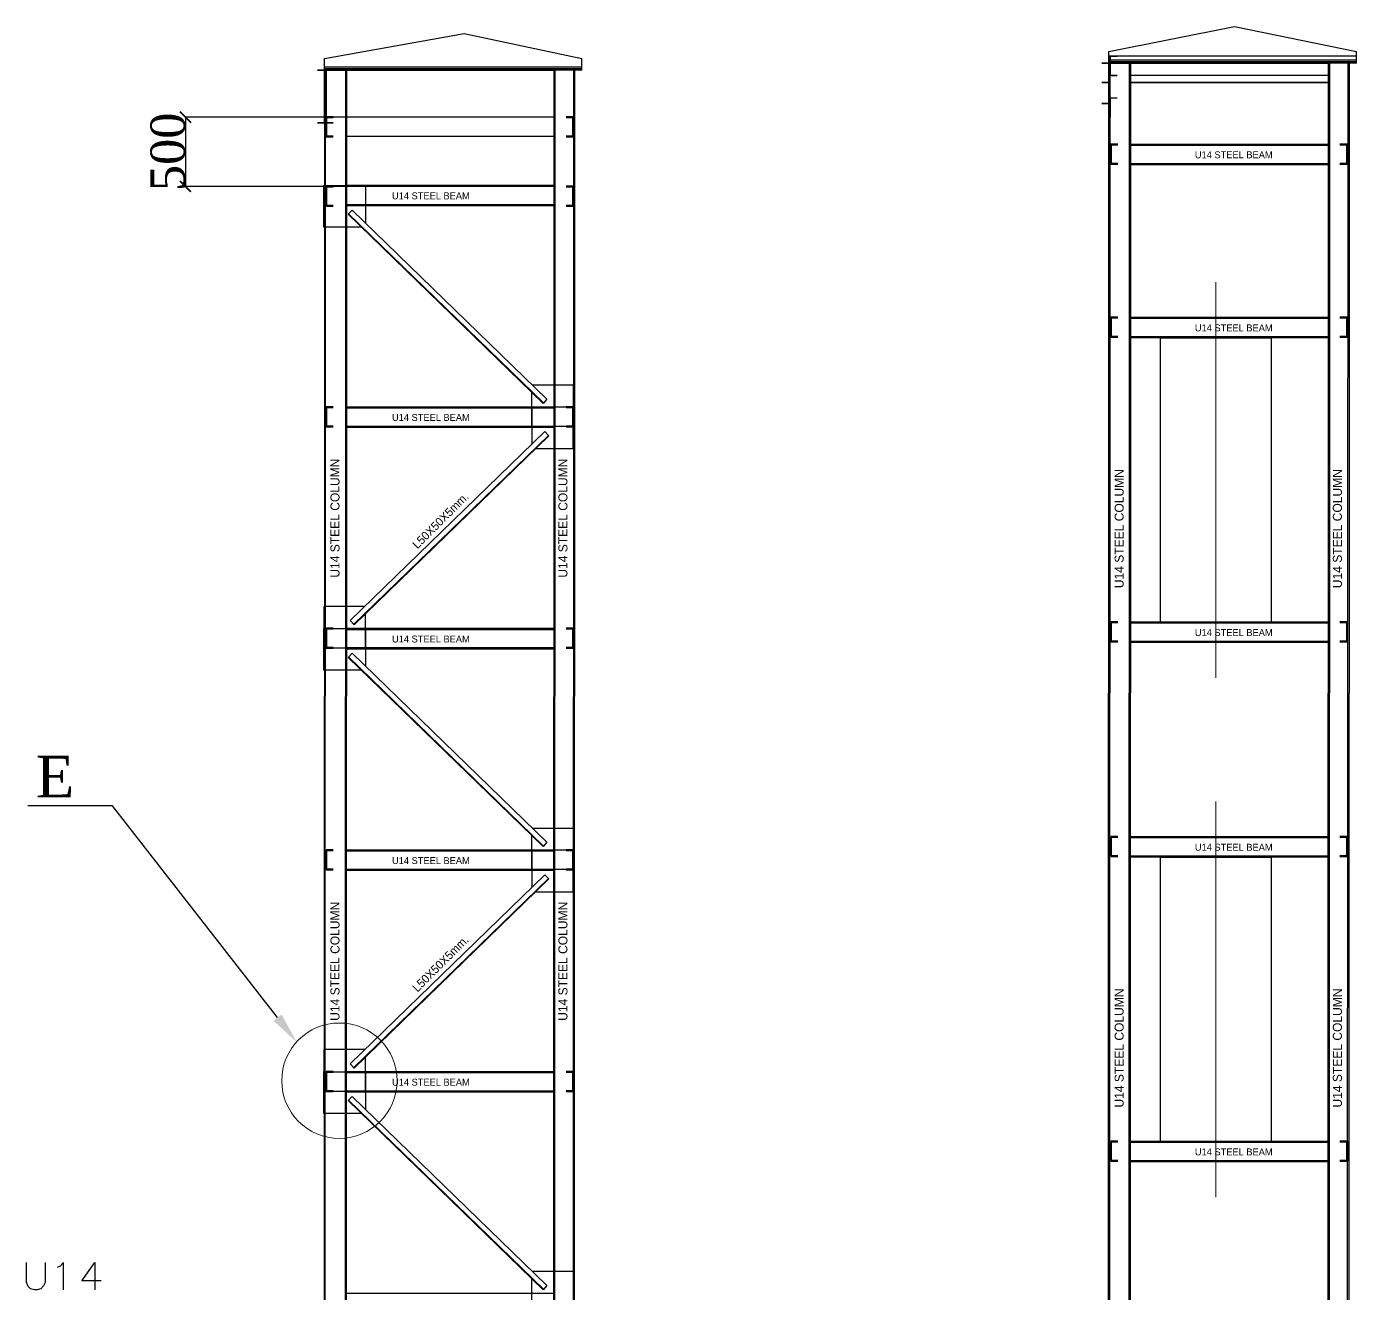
# Model space of a CAD drawing. Header units: millimetres. Extents: x -23396 to 106750, y 116 to 66281.
# Drawn here: x 88000 to 96252, y 45239 to 53100 of the extents above; entities that cross this region are included whole.
import ezdxf
from ezdxf import colors
from ezdxf.entities.mleader import LeaderData, LeaderLine
from ezdxf.math import Vec2, Vec3

# ---------------------------------------------------------------- set-up
doc = ezdxf.new("R2010")
doc.units = ezdxf.units.MM
doc.linetypes.add('CENTER', pattern=[50.800000000000004, 31.75, -6.349999999999999, 6.349999999999999, -6.349999999999999])
doc.layers.add('CL', color=2, linetype='CENTER', lineweight=0)
doc.layers.add('Wall', color=1, linetype='Continuous', lineweight=50)
doc.styles.add('Century Gothic$001H0', font='cent.shx')
doc.styles.add('nassar2', font='cent.shx', dxfattribs={"height": 60})
doc.dimstyles.new('Copy of ISO-25', dxfattribs={"dimtxt": 250, "dimasz": 80, "dimexe": 1.25, "dimexo": 0.625, "dimtad": 1, "dimtxsty": 'Century Gothic$001H0', "dimblk": 'ARCHTICK', "dimcen": 2.5, "dimadec": 0, "dimazin": 0, "dimtfac": 1, "dimtmove": 0, "dimatfit": 3, "dimfxl": 1, "dimarcsym": 0})

# ---------------------------------------------------------------- blocks, each defined once
blk = doc.blocks.new('_ArchTick')
at = {"color": 0, "linetype": 'ByBlock', "const_width": 0.15}
blk.add_lwpolyline([(-0.5, -0.5), (0.5, 0.5)], dxfattribs=at)
blk = doc.blocks.new('*D68')
at = {"color": 0, "linetype": 'Continuous', "lineweight": -2, "transparency": 16777216}
for p, q in [((-6842.941314057684, 16464.34000000172), (-8756.415393615767, 16464.34000000172)), ((-8755.165393615767, 16464.34000000172), (-8755.165393615767, 15964.34000000172)), ((-6842.941314057684, 15964.34000000172), (-8756.415393615767, 15964.34000000172))]:
    blk.add_line(p, q, dxfattribs=at)
at = {"layer": 'Defpoints', "color": 0, "linetype": 'Continuous', "transparency": 16777216}
for p in [(-6842.316314057683, 16464.34000000172), (-8755.165393615767, 15964.34000000172), (-6842.316314057683, 15964.34000000172)]:
    blk.add_point(p, dxfattribs=at)
at = {"color": 0, "linetype": 'Continuous', "lineweight": -2, "transparency": 16777216, "xscale": 80, "yscale": 80, "zscale": 80}
for p, rotation in [((-8755.165393615767, 16464.34000000172), 90), ((-8755.165393615767, 15964.34000000172), 270)]:
    blk.add_blockref('_ArchTick', p, dxfattribs=dict(at, rotation=rotation))
at = {"color": 0, "linetype": 'Continuous', "transparency": 16777216, "insert": (-8880.790393615758, 16214.34000000172), "char_height": 250, "attachment_point": 5, "rotation": 90, "style": 'Century Gothic$001H0'}
blk.add_mtext('500', dxfattribs=at)
blk = doc.blocks.new('u14 shaft')
at = {"color": 0}
for p, q in [((-2088.249999999534, 16938.68999999994), (-1180.499999999301, 17118.68999999994)), ((-1180.499999999301, 17118.68999999994), (-299.7999999998137, 16938.68999999994)), ((-7750.366314057028, 16888.48999999976), (-6742.866314058192, 17068.38999999966)), ((-6742.866314058192, 17068.38999999966), (-5891.966314057354, 16888.48999999976)), ((-2088.050000000512, 16854.09000000031), (-2088.050000000512, 16938.79000000004)), ((-299.7999999998137, 16904.93999999994), (-2088.050000000512, 16904.93999999994)), ((-2077.449999999954, 16765.24000000022), (-2077.449999999954, 16904.93999999994)), ((-2077.449999999954, 16904.93999999994), (-2026.650000000373, 16904.93999999994)), ((-2026.650000000373, 16904.93999999994), (-2077.449999999954, 16904.93999999994)), ((-2077.449999999954, 16904.93999999994), (-2077.449999999954, 16765.24000000022)), ((-2026.650000000373, 16904.93999999994), (-2077.449999999954, 16904.93999999994)), ((-2077.449999999954, 16904.93999999994), (-2077.449999999954, 16765.24000000022)), ((-299.7999999998137, 16854.09000000031), (-299.7999999998137, 16938.68999999994)), ((-7750.366314057028, 16803.84000000125), (-7801.166314057773, 16803.84000000125)), ((-7801.166314057773, 16803.84000000125), (-7750.366314057028, 16803.84000000125)), ((-7750.366314057028, 16803.84000000125), (-7755.366314057027, 421.7900000000372)), ((-5891.966314057354, 16824.99000000115), (-7752.516314057867, 16824.99000000115)), ((-5891.966314057354, 16814.43999999948), (-7752.516314057867, 16814.43999999948)), ((-5891.966314057354, 16803.84000000125), (-7752.516314057867, 16803.84000000125)), ((-7750.366314057028, 16803.84000000125), (-7750.366314057028, 16888.48999999976)), ((-7750.366314057028, 16803.84000000125), (-7591.616314057027, 16803.84000000125)), ((-7750.366314057028, 16424.14000000153), (-7750.366314057028, 16803.84000000125)), ((-7750.366314057028, 16803.84000000125), (-7750.366314057028, 16424.14000000153)), ((-7745.366314057029, 16803.84000000125), (-7750.366314057028, 421.7900000000372)), ((-7739.81631405768, 16424.14000000153), (-7739.81631405768, 16803.84000000125)), ((-7739.81631405768, 16803.84000000125), (-7689.016314056935, 16803.84000000125)), ((-7689.016314056935, 16803.84000000125), (-7739.81631405768, 16803.84000000125)), ((-7739.81631405768, 16803.84000000125), (-7739.81631405768, 16424.14000000153)), ((-7689.016314056935, 16803.84000000125), (-7739.81631405768, 16803.84000000125)), ((-7739.81631405768, 16803.84000000125), (-7739.81631405768, 16424.14000000153)), ((-7599.116314057027, 16803.84000000125), (-7604.116314057027, 421.7900000000372)), ((-7591.616314057027, 16803.84000000125), (-7596.616314057029, 421.7900000000372)), ((-6093.016314058331, 16803.84000000125), (-7591.616314057027, 16803.84000000125)), ((-7589.516314057402, 16803.84000000125), (-6090.916314056376, 16803.84000000125)), ((-6090.916314056376, 16803.84000000125), (-7589.516314057402, 16803.84000000125)), ((-6098.016314058332, 421.7900000000372), (-6093.016314058331, 16803.84000000125)), ((-6090.516314058332, 421.7900000000372), (-6085.516314058332, 16803.84000000125)), ((-5930.066314056748, 16803.84000000125), (-6088.816314057913, 16803.84000000125)), ((-5955.266314056935, 421.7900000000372), (-5950.266314056935, 16803.84000000125)), ((-5947.766314056934, 421.7900000000372), (-5942.766314056935, 16803.84000000125)), ((-5891.966314057354, 16803.84000000125), (-5891.966314057354, 16888.48999999976)), ((-2088.050000000512, 16854.09000000031), (-2138.850000000093, 16854.09000000031)), ((-2138.850000000093, 16854.09000000031), (-2088.050000000512, 16854.09000000031)), ((-2093.050000000512, 321.7900000000373), (-2088.050000000512, 16854.09000000031)), ((-299.7999999998137, 16875.24000000022), (-2090.149999998976, 16875.24000000022)), ((-299.7999999998137, 16864.63999999966), (-2090.149999998976, 16864.63999999966)), ((-299.7999999998137, 16854.09000000031), (-2090.149999998976, 16854.09000000031)), ((-2088.050000000512, 16854.09000000031), (-1931.400000000139, 16854.09000000031)), ((-2088.050000000512, 16714.43999999948), (-2088.050000000512, 16854.09000000031)), ((-2088.050000000512, 16854.09000000031), (-2088.050000000512, 16714.43999999948)), ((-2083.050000000512, 321.7900000000373), (-2078.050000000512, 16854.09000000031)), ((-1941.40000000014, 16854.09000000031), (-1946.40000000014, 321.7900000000373)), ((-1931.400000000139, 16854.09000000031), (-1936.40000000014, 321.7900000000373)), ((-1929.299999999348, 16854.09000000031), (-498.5999999998603, 16854.09000000031)), ((-498.5999999998603, 16854.09000000031), (-1929.299999999348, 16854.09000000031)), ((-505.7000000006519, 321.7900000000373), (-500.7000000006519, 16854.19000000041)), ((-337.5500000000466, 16854.19000000041), (-496.2999999988824, 16854.19000000041)), ((-495.7000000006519, 321.7900000000373), (-490.7000000006519, 16854.19000000041)), ((-365.2499999990687, 321.7900000000373), (-360.2499999990687, 16854.19000000041)), ((-355.2499999990687, 321.7900000000373), (-350.2499999990687, 16854.19000000041)), ((-2138.850000000093, 16714.43999999948), (-2088.050000000512, 16714.43999999948)), ((-2088.050000000512, 16714.43999999948), (-2138.850000000093, 16714.43999999948)), ((-2026.650000000373, 16765.24000000022), (-2077.449999999954, 16765.24000000022)), ((-2077.449999999954, 16765.24000000022), (-2026.650000000373, 16765.24000000022)), ((-2026.650000000373, 16765.24000000022), (-2077.449999999954, 16765.24000000022)), ((-500.7000000006519, 16765.24000000022), (-1931.400000000139, 16765.24000000022)), ((-1929.299999999348, 16714.39000000059), (-498.5999999998603, 16714.39000000059)), ((-498.5999999998603, 16714.39000000059), (-1929.299999999348, 16714.39000000059)), ((-2138.850000000093, 16564.14000000153), (-2088.050000000512, 16564.14000000153)), ((-2088.050000000512, 16564.14000000153), (-2138.850000000093, 16564.14000000153)), ((-2077.449999999954, 16464.63999999966), (-2077.449999999954, 16604.34000000171)), ((-2077.449999999954, 16604.34000000171), (-2026.650000000373, 16604.34000000171)), ((-2077.449999999954, 16604.34000000171), (-2077.449999999954, 16464.63999999966)), ((-2077.449999999954, 16604.34000000171), (-2077.449999999954, 16464.63999999966)), ((-7801.166314057773, 16424.14000000153), (-7750.366314057028, 16424.14000000153)), ((-7750.366314057028, 16424.14000000153), (-7801.166314057773, 16424.14000000153)), ((-7739.81631405768, 16324.63999999966), (-7739.81631405768, 16464.34000000171)), ((-7739.81631405768, 16464.34000000171), (-7689.016314056935, 16464.34000000171)), ((-7689.016314056935, 16464.34000000171), (-7739.81631405768, 16464.34000000171)), ((-7739.81631405768, 16464.34000000171), (-7739.81631405768, 16324.63999999966)), ((-7689.016314056935, 16464.34000000171), (-7739.81631405768, 16464.34000000171)), ((-7739.81631405768, 16464.34000000171), (-7739.81631405768, 16324.63999999966)), ((-7689.016314056935, 16424.14000000153), (-7739.81631405768, 16424.14000000153)), ((-7739.81631405768, 16424.14000000153), (-7689.016314056935, 16424.14000000153)), ((-7689.016314056935, 16424.14000000153), (-7739.81631405768, 16424.14000000153)), ((-6093.016314058331, 16464.34000000171), (-7591.616314057027, 16464.34000000171)), ((-6093.016314058331, 16464.34000000171), (-7591.616314057027, 16464.34000000171)), ((-6093.016314058331, 16324.63999999966), (-7591.689181185036, 16325.09741310336)), ((-505.849472714297, 16267.93999999939), (-1934.449472712993, 16267.93999999939)), ((-505.849472714297, 16260.43999999939), (-1934.449472712993, 16260.43999999939)), ((-505.849472714297, 16128.23999999711), (-1934.449472712993, 16128.23999999711)), ((-505.849472714297, 16120.73999999711), (-1934.449472712993, 16120.73999999711)), ((-6098.016314058419, 15971.49000000208), (-7596.616314057115, 15971.49000000208)), ((-6098.016314058419, 15963.99000000208), (-7596.616314057115, 15963.99000000208)), ((-7689.016314056935, 15827.4399999975), (-7739.81631405768, 15827.4399999975)), ((-7739.81631405768, 15827.4399999975), (-7689.016314056935, 15827.4399999975)), ((-7689.016314056935, 15827.4399999975), (-7739.81631405768, 15827.4399999975)), ((-6098.016314058419, 15831.7899999998), (-7596.616314057115, 15831.7899999998)), ((-6098.016314058419, 15824.2899999998), (-7596.616314057115, 15824.2899999998)), ((-505.849472714297, 15017.93999999939), (-1934.449472712993, 15017.93999999939)), ((-505.849472714297, 15010.43999999939), (-1934.449472712993, 15010.43999999939)), ((-505.849472714297, 14878.23999999711), (-1934.449472712993, 14878.23999999711)), ((-505.849472714297, 14870.73999999711), (-1934.449472712993, 14870.73999999711)), ((-6098.016314058419, 14371.49000000208), (-7596.616314057115, 14371.49000000208)), ((-6098.016314058419, 14363.99000000208), (-7596.616314057115, 14363.99000000208)), ((-6098.016314058419, 14231.7899999998), (-7596.616314057115, 14231.7899999998)), ((-6098.016314058419, 14224.2899999998), (-7596.616314057115, 14224.2899999998)), ((-6098.01631405839, 12771.49000000208), (-7596.616314057086, 12771.49000000208)), ((-505.849472714297, 12817.93999999793), (-1934.449472712993, 12817.93999999793)), ((-505.849472714297, 12810.43999999793), (-1934.449472712993, 12810.43999999793)), ((-6098.01631405839, 12763.99000000209), (-7596.616314057086, 12763.99000000209)), ((-505.849472714297, 12678.23999999565), (-1934.449472712993, 12678.23999999565)), ((-6098.01631405839, 12631.7899999998), (-7596.616314057086, 12631.7899999998)), ((-6098.01631405839, 12624.2899999998), (-7596.616314057086, 12624.2899999998)), ((-505.849472714297, 12670.73999999565), (-1934.449472712993, 12670.73999999565)), ((-505.849472714297, 11267.9399999986), (-1934.449472712993, 11267.9399999986)), ((-505.849472714297, 11260.4399999986), (-1934.449472712993, 11260.4399999986)), ((-6098.016314058361, 11171.49000000208), (-7596.616314057057, 11171.49000000208)), ((-6098.016314058361, 11163.99000000208), (-7596.616314057057, 11163.99000000208)), ((-505.849472714297, 11128.23999999632), (-1934.449472712993, 11128.23999999632)), ((-505.849472714297, 11120.73999999632), (-1934.449472712993, 11120.73999999632)), ((-6098.016314058361, 11031.7899999998), (-7596.616314057057, 11031.7899999998)), ((-6098.016314058361, 11024.2899999998), (-7596.616314057057, 11024.2899999998)), ((-6098.016314058332, 9571.490000002086), (-7596.616314057029, 9571.490000002086)), ((-6098.016314058332, 9563.990000002084), (-7596.616314057029, 9563.990000002084)), ((-6098.016314058332, 9431.789999999804), (-7596.616314057029, 9431.789999999804)), ((-6098.016314058332, 9424.289999999804), (-7596.616314057029, 9424.289999999804)), ((-505.849472714297, 9067.939999998605), (-1934.449472712993, 9067.939999998605)), ((-505.849472714297, 9060.439999998605), (-1934.449472712993, 9060.439999998605)), ((-505.849472714297, 8928.239999996324), (-1934.449472712993, 8928.239999996324)), ((-505.849472714297, 8920.739999996325), (-1934.449472712993, 8920.739999996325)), ((-9901.96631405852, 8171.740000000514), (-9901.96631405852, 8195.04000000126)), ((-9901.96631405852, 8051.089999998746), (-9901.96631405852, 8171.740000000514)), ((-9768.616314056562, 8195.04000000126), (-9768.616314056562, 8051.089999998746)), ((-9658.516314057635, 8167.54000000126), (-9681.816314057214, 8159.040000000329)), ((-9635.2663140581, 8195.04000000126), (-9658.516314057635, 8167.54000000126)), ((-9635.2663140581, 7996.090000001074), (-9635.2663140581, 8195.04000000126)), ((-9504.016314058097, 8061.689999999304), (-9408.766314057866, 8195.04000000126)), ((-9408.766314057866, 8195.04000000126), (-9408.766314057866, 7996.090000001074)), ((-9891.366314057961, 8021.440000000236), (-9901.96631405852, 8051.089999998746)), ((-9874.416314057307, 8004.489999999583), (-9891.366314057961, 8021.440000000236)), ((-9844.81631405768, 7996.090000001074), (-9874.416314057307, 8004.489999999583)), ((-9825.766314057402, 7996.090000001074), (-9844.81631405768, 7996.090000001074)), ((-9798.216314057356, 8004.489999999583), (-9825.766314057402, 7996.090000001074)), ((-9779.166314058239, 8025.740000001912), (-9798.216314057356, 8004.489999999583)), ((-9768.616314056562, 8051.089999998746), (-9779.166314058239, 8025.740000001912)), ((-9364.316314057214, 8061.689999999304), (-9504.016314058097, 8061.689999999304)), ((-6098.016314058332, 7971.490000002086), (-7596.616314057029, 7971.490000002086))]:
    blk.add_line(p, q, dxfattribs=at)
at = {"linetype": 'Continuous'}
for p, q in [((-7576.544636608014, 15767.27795047726), (-6169.722682486172, 14401.0878272379)), ((-6144.865565711604, 14429.31565351196), (-6172.484584349994, 14397.95140209634)), ((-6133.637991506839, 14167.27795047726), (-7540.459945628682, 12801.0878272379)), ((-7565.317062403249, 12829.31565351196), (-7537.698043764859, 12797.95140209634)), ((-7576.544636608014, 12567.27795047726), (-6169.722682486172, 11201.0878272379)), ((-6144.865565711604, 11229.31565351196), (-6172.484584349994, 11197.95140209634)), ((-6133.637991506839, 10967.27795047726), (-7540.459945628682, 9601.087827237903)), ((-7565.317062403249, 9629.315653511963), (-7537.698043764859, 9597.95140209634)), ((-7576.544636608014, 9367.277950477262), (-6169.722682486172, 8001.087827237904)), ((-6144.865565711604, 8029.315653511963), (-6172.484584349994, 7997.951402096339))]:
    blk.add_line(p, q, dxfattribs=at)
for points in [[(-7483.899694014981, 15671.49000000197), (-7755.366314057058, 15671.49000000197), (-7755.366314057058, 15971.49000000197), (-7455.366314057058, 15971.49000000197), (-7455.366314057058, 15701.96851237197)], [(-6172.484584349994, 14397.95140209634), (-7579.450236608012, 15764.28083575354), (-7550.394236608029, 15794.25198299088), (-6144.865565711604, 14429.31565351196)], [(-6250.387434321659, 14531.79000000003), (-5954.816314057826, 14531.79000000003), (-5954.816314057826, 14231.79000000003), (-6254.816314057825, 14231.79000000003), (-6254.816314057825, 14477.90521293969)], [(-6226.282934099873, 14071.49000000197), (-5954.816314057796, 14071.49000000197), (-5954.816314057796, 14371.49000000197), (-6254.816314057796, 14371.49000000197), (-6254.816314057796, 14101.96851237197)], [(-7537.698043764859, 12797.95140209634), (-6130.732391506841, 14164.28083575354), (-6159.788391506823, 14194.25198299088), (-7565.317062403249, 12829.31565351196)], [(-7459.795193793194, 12931.79000000004), (-7755.366314057027, 12931.79000000004), (-7755.366314057027, 12631.79000000004), (-7455.366314057028, 12631.79000000004), (-7455.366314057028, 12877.90521293969)], [(-7483.899694014981, 12471.49000000197), (-7755.366314057058, 12471.49000000197), (-7755.366314057058, 12771.49000000197), (-7455.366314057058, 12771.49000000197), (-7455.366314057058, 12501.96851237197)], [(-6172.484584349994, 11197.95140209634), (-7579.450236608012, 12564.28083575354), (-7550.394236608029, 12594.25198299088), (-6144.865565711604, 11229.31565351196)], [(-6250.387434321659, 11331.79000000003), (-5954.816314057826, 11331.79000000003), (-5954.816314057826, 11031.79000000003), (-6254.816314057825, 11031.79000000003), (-6254.816314057825, 11277.90521293968)], [(-6226.282934099873, 10871.49000000197), (-5954.816314057796, 10871.49000000197), (-5954.816314057796, 11171.49000000197), (-6254.816314057796, 11171.49000000197), (-6254.816314057796, 10901.96851237197)], [(-7537.698043764859, 9597.95140209634), (-6130.732391506841, 10964.28083575354), (-6159.788391506823, 10994.25198299088), (-7565.317062403249, 9629.315653511963)], [(-7459.795193793194, 9731.790000000039), (-7755.366314057027, 9731.790000000039), (-7755.366314057027, 9431.790000000037), (-7455.366314057028, 9431.790000000037), (-7455.366314057028, 9677.905212939688)], [(-7483.899694014981, 9271.49000000197), (-7755.366314057058, 9271.49000000197), (-7755.366314057058, 9571.49000000197), (-7455.366314057058, 9571.49000000197), (-7455.366314057058, 9301.968512371968)], [(-6172.484584349994, 7997.951402096339), (-7579.450236608012, 9364.28083575354), (-7550.394236608029, 9394.251982990885), (-6144.865565711604, 8029.315653511963)], [(-6250.387434321659, 8131.790000000037), (-5954.816314057826, 8131.790000000037), (-5954.816314057826, 7831.790000000037), (-6254.816314057825, 7831.790000000037), (-6254.816314057825, 8077.905212939688)]]:
    blk.add_lwpolyline(points, dxfattribs=at)
for points in [[(-915.2582597447908, 12817.93999999942), (-1715.25825974415, 12817.93999999942), (-1715.25825974415, 14870.73999999714), (-915.2582597447908, 14870.73999999714)], [(-915.2582597447908, 9067.939999998605), (-1715.25825974415, 9067.939999998605), (-1715.25825974415, 11120.73999999632), (-915.2582597447908, 11120.73999999632)]]:
    blk.add_lwpolyline(points, close=True, dxfattribs=at)
at = {"layer": 'CL', "linetype": 'Continuous'}
for p, q in [((-1315.258259744471, 15273.45842405528), (-1315.258259744471, 12415.22157594122)), ((-1315.258259744471, 11523.45842405446), (-1315.258259744471, 8665.221575940404))]:
    blk.add_line(p, q, dxfattribs=at)
blk.add_circle((-7643.36286107148, 9507.511065095896), 416.4486793167888, dxfattribs=at)
at = {"layer": 'Wall'}
for p, q in [((-7739.81631405768, 16324.64000000187), (-7739.81631405768, 16464.3400000016)), ((-7739.81631405768, 16464.3400000016), (-7689.016314056935, 16464.3400000016)), ((-7689.016314056935, 16464.3400000016), (-7739.81631405768, 16464.3400000016)), ((-7739.81631405768, 16464.3400000016), (-7739.81631405768, 16324.64000000187)), ((-7689.016314056935, 16464.3400000016), (-7739.81631405768, 16464.3400000016)), ((-7739.81631405768, 16464.3400000016), (-7739.81631405768, 16324.64000000187)), ((-5954.816314057796, 16464.3400000016), (-6005.616314058541, 16464.3400000016)), ((-6005.616314058541, 16464.3400000016), (-5954.816314057796, 16464.3400000016)), ((-6005.616314058541, 16464.3400000016), (-5954.816314057796, 16464.3400000016)), ((-5954.816314057796, 16324.64000000187), (-5954.816314057796, 16464.3400000016)), ((-5954.816314057796, 16464.3400000016), (-5954.816314057796, 16324.64000000187)), ((-5954.816314057796, 16464.3400000016), (-5954.816314057796, 16324.64000000187)), ((-7689.016314056935, 16324.64000000187), (-7739.81631405768, 16324.64000000187)), ((-7739.81631405768, 16324.64000000187), (-7689.016314056935, 16324.64000000187)), ((-7689.016314056935, 16324.64000000187), (-7739.81631405768, 16324.64000000187)), ((-6005.616314058541, 16324.64000000187), (-5954.816314057796, 16324.64000000187)), ((-5954.816314057796, 16324.64000000187), (-6005.616314058541, 16324.64000000187)), ((-6005.616314058541, 16324.64000000187), (-5954.816314057796, 16324.64000000187)), ((-2072.649472714809, 16128.23999999955), (-2072.649472714809, 16267.93999999927)), ((-2072.649472714809, 16267.93999999927), (-2021.849472714064, 16267.93999999927)), ((-2021.849472714064, 16267.93999999927), (-2072.649472714809, 16267.93999999927)), ((-2072.649472714809, 16267.93999999927), (-2072.649472714809, 16128.23999999955)), ((-2021.849472714064, 16267.93999999927), (-2072.649472714809, 16267.93999999927)), ((-2072.649472714809, 16267.93999999927), (-2072.649472714809, 16128.23999999955)), ((-367.6494727149257, 16267.93999999927), (-418.4494727156707, 16267.93999999927)), ((-418.4494727156707, 16267.93999999927), (-367.6494727149257, 16267.93999999927)), ((-418.4494727156707, 16267.93999999927), (-367.6494727149257, 16267.93999999927)), ((-367.6494727149257, 16128.23999999955), (-367.6494727149257, 16267.93999999927)), ((-367.6494727149257, 16267.93999999927), (-367.6494727149257, 16128.23999999955)), ((-367.6494727149257, 16267.93999999927), (-367.6494727149257, 16128.23999999955)), ((-2021.849472714064, 16128.23999999955), (-2072.649472714809, 16128.23999999955)), ((-2072.649472714809, 16128.23999999955), (-2021.849472714064, 16128.23999999955)), ((-2021.849472714064, 16128.23999999955), (-2072.649472714809, 16128.23999999955)), ((-418.4494727156707, 16128.23999999955), (-367.6494727149257, 16128.23999999955)), ((-367.6494727149257, 16128.23999999955), (-418.4494727156707, 16128.23999999955)), ((-418.4494727156707, 16128.23999999955), (-367.6494727149257, 16128.23999999955)), ((-7739.81631405768, 15824.64000000187), (-7739.81631405768, 15964.3400000016)), ((-7739.81631405768, 15964.3400000016), (-7689.016314056935, 15964.3400000016)), ((-7689.016314056935, 15964.3400000016), (-7739.81631405768, 15964.3400000016)), ((-7739.81631405768, 15964.3400000016), (-7739.81631405768, 15824.64000000187)), ((-7689.016314056935, 15964.3400000016), (-7739.81631405768, 15964.3400000016)), ((-7739.81631405768, 15964.3400000016), (-7739.81631405768, 15824.64000000187)), ((-5954.816314057796, 15964.3400000016), (-6005.616314058541, 15964.3400000016)), ((-6005.616314058541, 15964.3400000016), (-5954.816314057796, 15964.3400000016)), ((-6005.616314058541, 15964.3400000016), (-5954.816314057796, 15964.3400000016)), ((-5954.816314057796, 15824.64000000187), (-5954.816314057796, 15964.3400000016)), ((-5954.816314057796, 15964.3400000016), (-5954.816314057796, 15824.64000000187)), ((-5954.816314057796, 15964.3400000016), (-5954.816314057796, 15824.64000000187)), ((-7689.016314056935, 15824.64000000187), (-7739.81631405768, 15824.64000000187)), ((-7739.81631405768, 15824.64000000187), (-7689.016314056935, 15824.64000000187)), ((-7689.016314056935, 15824.64000000187), (-7739.81631405768, 15824.64000000187)), ((-6005.616314058541, 15824.64000000187), (-5954.816314057796, 15824.64000000187)), ((-5954.816314057796, 15824.64000000187), (-6005.616314058541, 15824.64000000187)), ((-6005.616314058541, 15824.64000000187), (-5954.816314057796, 15824.64000000187)), ((-2072.649472714809, 14878.23999999955), (-2072.649472714809, 15017.93999999927)), ((-2072.649472714809, 15017.93999999927), (-2021.849472714064, 15017.93999999927)), ((-2021.849472714064, 15017.93999999927), (-2072.649472714809, 15017.93999999927)), ((-2072.649472714809, 15017.93999999927), (-2072.649472714809, 14878.23999999955)), ((-2021.849472714064, 15017.93999999927), (-2072.649472714809, 15017.93999999927)), ((-2072.649472714809, 15017.93999999927), (-2072.649472714809, 14878.23999999955)), ((-367.6494727149257, 15017.93999999927), (-418.4494727156707, 15017.93999999927)), ((-418.4494727156707, 15017.93999999927), (-367.6494727149257, 15017.93999999927)), ((-418.4494727156707, 15017.93999999927), (-367.6494727149257, 15017.93999999927)), ((-367.6494727149257, 14878.23999999955), (-367.6494727149257, 15017.93999999927)), ((-367.6494727149257, 15017.93999999927), (-367.6494727149257, 14878.23999999955)), ((-367.6494727149257, 15017.93999999927), (-367.6494727149257, 14878.23999999955)), ((-2021.849472714064, 14878.23999999955), (-2072.649472714809, 14878.23999999955)), ((-2072.649472714809, 14878.23999999955), (-2021.849472714064, 14878.23999999955)), ((-2021.849472714064, 14878.23999999955), (-2072.649472714809, 14878.23999999955)), ((-418.4494727156707, 14878.23999999955), (-367.6494727149257, 14878.23999999955)), ((-367.6494727149257, 14878.23999999955), (-418.4494727156707, 14878.23999999955)), ((-418.4494727156707, 14878.23999999955), (-367.6494727149257, 14878.23999999955)), ((-7739.81631405768, 14231.79000000225), (-7739.81631405768, 14371.49000000197)), ((-7739.81631405768, 14371.49000000197), (-7689.016314056935, 14371.49000000197)), ((-7689.016314056935, 14371.49000000197), (-7739.81631405768, 14371.49000000197)), ((-7739.81631405768, 14371.49000000197), (-7739.81631405768, 14231.79000000225)), ((-7689.016314056935, 14371.49000000197), (-7739.81631405768, 14371.49000000197)), ((-7739.81631405768, 14371.49000000197), (-7739.81631405768, 14231.79000000225)), ((-5954.816314057796, 14371.49000000197), (-6005.616314058541, 14371.49000000197)), ((-6005.616314058541, 14371.49000000197), (-5954.816314057796, 14371.49000000197)), ((-6005.616314058541, 14371.49000000197), (-5954.816314057796, 14371.49000000197)), ((-5954.816314057796, 14231.79000000225), (-5954.816314057796, 14371.49000000197)), ((-5954.816314057796, 14371.49000000197), (-5954.816314057796, 14231.79000000225)), ((-5954.816314057796, 14371.49000000197), (-5954.816314057796, 14231.79000000225)), ((-7689.016314056935, 14231.79000000225), (-7739.81631405768, 14231.79000000225)), ((-7739.81631405768, 14231.79000000225), (-7689.016314056935, 14231.79000000225)), ((-7689.016314056935, 14231.79000000225), (-7739.81631405768, 14231.79000000225)), ((-6005.616314058541, 14231.79000000225), (-5954.816314057796, 14231.79000000225)), ((-5954.816314057796, 14231.79000000225), (-6005.616314058541, 14231.79000000225)), ((-6005.616314058541, 14231.79000000225), (-5954.816314057796, 14231.79000000225)), ((-7739.81631405768, 12631.79000000225), (-7739.81631405768, 12771.49000000197)), ((-7739.81631405768, 12771.49000000197), (-7689.016314056935, 12771.49000000197)), ((-7689.016314056935, 12771.49000000197), (-7739.81631405768, 12771.49000000197)), ((-7739.81631405768, 12771.49000000197), (-7739.81631405768, 12631.79000000225)), ((-7689.016314056935, 12771.49000000197), (-7739.81631405768, 12771.49000000197)), ((-7739.81631405768, 12771.49000000197), (-7739.81631405768, 12631.79000000225)), ((-5954.816314057796, 12771.49000000197), (-6005.616314058541, 12771.49000000197)), ((-6005.616314058541, 12771.49000000197), (-5954.816314057796, 12771.49000000197)), ((-6005.616314058541, 12771.49000000197), (-5954.816314057796, 12771.49000000197)), ((-5954.816314057796, 12631.79000000225), (-5954.816314057796, 12771.49000000197)), ((-5954.816314057796, 12771.49000000197), (-5954.816314057796, 12631.79000000225)), ((-5954.816314057796, 12771.49000000197), (-5954.816314057796, 12631.79000000225)), ((-2072.649472714809, 12678.2399999981), (-2072.649472714809, 12817.93999999782)), ((-2072.649472714809, 12817.93999999782), (-2021.849472714064, 12817.93999999782)), ((-2021.849472714064, 12817.93999999782), (-2072.649472714809, 12817.93999999782)), ((-2072.649472714809, 12817.93999999782), (-2072.649472714809, 12678.2399999981)), ((-2021.849472714064, 12817.93999999782), (-2072.649472714809, 12817.93999999782)), ((-2072.649472714809, 12817.93999999782), (-2072.649472714809, 12678.2399999981)), ((-367.6494727149257, 12817.93999999782), (-418.4494727156707, 12817.93999999782)), ((-418.4494727156707, 12817.93999999782), (-367.6494727149257, 12817.93999999782)), ((-418.4494727156707, 12817.93999999782), (-367.6494727149257, 12817.93999999782)), ((-367.6494727149257, 12678.2399999981), (-367.6494727149257, 12817.93999999782)), ((-367.6494727149257, 12817.93999999782), (-367.6494727149257, 12678.2399999981)), ((-367.6494727149257, 12817.93999999782), (-367.6494727149257, 12678.2399999981)), ((-2021.849472714064, 12678.2399999981), (-2072.649472714809, 12678.2399999981)), ((-2072.649472714809, 12678.2399999981), (-2021.849472714064, 12678.2399999981)), ((-2021.849472714064, 12678.2399999981), (-2072.649472714809, 12678.2399999981)), ((-418.4494727156707, 12678.2399999981), (-367.6494727149257, 12678.2399999981)), ((-367.6494727149257, 12678.2399999981), (-418.4494727156707, 12678.2399999981)), ((-418.4494727156707, 12678.2399999981), (-367.6494727149257, 12678.2399999981)), ((-7689.016314056935, 12631.79000000225), (-7739.81631405768, 12631.79000000225)), ((-7739.81631405768, 12631.79000000225), (-7689.016314056935, 12631.79000000225)), ((-7689.016314056935, 12631.79000000225), (-7739.81631405768, 12631.79000000225)), ((-6005.616314058541, 12631.79000000225), (-5954.816314057796, 12631.79000000225)), ((-5954.816314057796, 12631.79000000225), (-6005.616314058541, 12631.79000000225)), ((-6005.616314058541, 12631.79000000225), (-5954.816314057796, 12631.79000000225)), ((-2072.649472714809, 11128.23999999877), (-2072.649472714809, 11267.93999999849)), ((-2072.649472714809, 11267.93999999849), (-2021.849472714064, 11267.93999999849)), ((-2021.849472714064, 11267.93999999849), (-2072.649472714809, 11267.93999999849)), ((-2072.649472714809, 11267.93999999849), (-2072.649472714809, 11128.23999999877)), ((-2021.849472714064, 11267.93999999849), (-2072.649472714809, 11267.93999999849)), ((-2072.649472714809, 11267.93999999849), (-2072.649472714809, 11128.23999999877)), ((-367.6494727149257, 11267.93999999849), (-418.4494727156707, 11267.93999999849)), ((-418.4494727156707, 11267.93999999849), (-367.6494727149257, 11267.93999999849)), ((-418.4494727156707, 11267.93999999849), (-367.6494727149257, 11267.93999999849)), ((-367.6494727149257, 11128.23999999877), (-367.6494727149257, 11267.93999999849)), ((-367.6494727149257, 11267.93999999849), (-367.6494727149257, 11128.23999999877)), ((-367.6494727149257, 11267.93999999849), (-367.6494727149257, 11128.23999999877)), ((-7739.816314057621, 11031.79000000225), (-7739.816314057621, 11171.49000000197)), ((-7739.816314057621, 11171.49000000197), (-7689.016314056877, 11171.49000000197)), ((-7689.016314056877, 11171.49000000197), (-7739.816314057621, 11171.49000000197)), ((-7739.816314057621, 11171.49000000197), (-7739.816314057621, 11031.79000000225)), ((-7689.016314056877, 11171.49000000197), (-7739.816314057621, 11171.49000000197)), ((-7739.816314057621, 11171.49000000197), (-7739.816314057621, 11031.79000000225)), ((-5954.816314057738, 11171.49000000197), (-6005.616314058483, 11171.49000000197)), ((-6005.616314058483, 11171.49000000197), (-5954.816314057738, 11171.49000000197)), ((-6005.616314058483, 11171.49000000197), (-5954.816314057738, 11171.49000000197)), ((-5954.816314057738, 11031.79000000225), (-5954.816314057738, 11171.49000000197)), ((-5954.816314057738, 11171.49000000197), (-5954.816314057738, 11031.79000000225)), ((-5954.816314057738, 11171.49000000197), (-5954.816314057738, 11031.79000000225)), ((-2021.849472714064, 11128.23999999877), (-2072.649472714809, 11128.23999999877)), ((-2072.649472714809, 11128.23999999877), (-2021.849472714064, 11128.23999999877)), ((-2021.849472714064, 11128.23999999877), (-2072.649472714809, 11128.23999999877)), ((-418.4494727156707, 11128.23999999877), (-367.6494727149257, 11128.23999999877)), ((-367.6494727149257, 11128.23999999877), (-418.4494727156707, 11128.23999999877)), ((-418.4494727156707, 11128.23999999877), (-367.6494727149257, 11128.23999999877)), ((-7689.016314056877, 11031.79000000225), (-7739.816314057621, 11031.79000000225)), ((-7739.816314057621, 11031.79000000225), (-7689.016314056877, 11031.79000000225)), ((-7689.016314056877, 11031.79000000225), (-7739.816314057621, 11031.79000000225)), ((-6005.616314058483, 11031.79000000225), (-5954.816314057738, 11031.79000000225)), ((-5954.816314057738, 11031.79000000225), (-6005.616314058483, 11031.79000000225)), ((-6005.616314058483, 11031.79000000225), (-5954.816314057738, 11031.79000000225)), ((-7739.816314057593, 9431.79000000225), (-7739.816314057593, 9571.49000000197)), ((-7739.816314057593, 9571.49000000197), (-7689.016314056847, 9571.49000000197)), ((-7689.016314056847, 9571.49000000197), (-7739.816314057593, 9571.49000000197)), ((-7739.816314057593, 9571.49000000197), (-7739.816314057593, 9431.79000000225)), ((-7689.016314056847, 9571.49000000197), (-7739.816314057593, 9571.49000000197)), ((-7739.816314057593, 9571.49000000197), (-7739.816314057593, 9431.79000000225)), ((-5954.816314057708, 9571.49000000197), (-6005.616314058454, 9571.49000000197)), ((-6005.616314058454, 9571.49000000197), (-5954.816314057708, 9571.49000000197)), ((-6005.616314058454, 9571.49000000197), (-5954.816314057708, 9571.49000000197)), ((-5954.816314057708, 9431.79000000225), (-5954.816314057708, 9571.49000000197)), ((-5954.816314057708, 9571.49000000197), (-5954.816314057708, 9431.79000000225)), ((-5954.816314057708, 9571.49000000197), (-5954.816314057708, 9431.79000000225)), ((-7689.016314056847, 9431.79000000225), (-7739.816314057593, 9431.79000000225)), ((-7739.816314057593, 9431.79000000225), (-7689.016314056847, 9431.79000000225)), ((-7689.016314056847, 9431.79000000225), (-7739.816314057593, 9431.79000000225)), ((-6005.616314058454, 9431.79000000225), (-5954.816314057708, 9431.79000000225)), ((-5954.816314057708, 9431.79000000225), (-6005.616314058454, 9431.79000000225)), ((-6005.616314058454, 9431.79000000225), (-5954.816314057708, 9431.79000000225)), ((-2072.649472714809, 8928.239999998768), (-2072.649472714809, 9067.93999999849)), ((-2072.649472714809, 9067.93999999849), (-2021.849472714064, 9067.93999999849)), ((-2021.849472714064, 9067.93999999849), (-2072.649472714809, 9067.93999999849)), ((-2072.649472714809, 9067.93999999849), (-2072.649472714809, 8928.239999998768)), ((-2021.849472714064, 9067.93999999849), (-2072.649472714809, 9067.93999999849)), ((-2072.649472714809, 9067.93999999849), (-2072.649472714809, 8928.239999998768)), ((-367.6494727149257, 9067.93999999849), (-418.4494727156707, 9067.93999999849)), ((-418.4494727156707, 9067.93999999849), (-367.6494727149257, 9067.93999999849)), ((-418.4494727156707, 9067.93999999849), (-367.6494727149257, 9067.93999999849)), ((-367.6494727149257, 8928.239999998768), (-367.6494727149257, 9067.93999999849)), ((-367.6494727149257, 9067.93999999849), (-367.6494727149257, 8928.239999998768)), ((-367.6494727149257, 9067.93999999849), (-367.6494727149257, 8928.239999998768)), ((-2021.849472714064, 8928.239999998768), (-2072.649472714809, 8928.239999998768)), ((-2072.649472714809, 8928.239999998768), (-2021.849472714064, 8928.239999998768)), ((-2021.849472714064, 8928.239999998768), (-2072.649472714809, 8928.239999998768)), ((-418.4494727156707, 8928.239999998768), (-367.6494727149257, 8928.239999998768)), ((-367.6494727149257, 8928.239999998768), (-418.4494727156707, 8928.239999998768)), ((-418.4494727156707, 8928.239999998768), (-367.6494727149257, 8928.239999998768))]:
    blk.add_line(p, q, dxfattribs=at)
at = {"linetype": 'Continuous', "char_height": 50, "attachment_point": 1}
for insert in [(-1466.011255805671, 16218.01382694847), (-7263.341232114005, 15921.5638269512), (-1466.011255805671, 14968.01382694847), (-7263.341232114005, 14321.5638269512), (-7263.341232113948, 12721.5638269512), (-1466.011255805671, 12768.01382694707), (-1466.011255805671, 11218.01382694771), (-7263.341232113889, 11121.5638269512), (-7263.341232113889, 9521.563826951198), (-1466.011255805671, 9018.01382694772)]:
    blk.add_mtext_dynamic_manual_height_columns('U14 STEEL BEAM', width=8751.771157867042, gutter_width=2683.26485620928, heights=[0], dxfattribs=dict(at, insert=insert))
at = {"linetype": 'Continuous', "attachment_point": 1}
for s, width, gutter_width, insert, char_height, rotation in [('U14 STEEL COLUMN', 8751.771157867042, 2683.26485620928, (-7707.676132064604, 13139.57253408863), 65, 90), ('U14 STEEL COLUMN', 8751.771157867042, 2683.26485620928, (-6061.871729348146, 13139.57253408863), 65, 90), ('U14 STEEL COLUMN', 8751.771157867042, 2683.26485620928, (-2045.509818007005, 13063.53151713055), 65, 90), ('U14 STEEL COLUMN', 8751.771157867042, 2683.26485620928, (-469.7054152905475, 13063.53151713055), 65, 90), ('L50X50X5mm.', 8751.771157867039, 2683.264856209279, (-7122.226769196451, 13385.91616494825), 60, 44.96249407953293), ('U14 STEEL COLUMN', 8751.771157867042, 2683.26485620928, (-7707.676132064546, 9939.572534088627), 65, 90), ('U14 STEEL COLUMN', 8751.771157867042, 2683.26485620928, (-6061.871729348087, 9939.572534088627), 65, 90), ('L50X50X5mm.', 8751.771157867039, 2683.264856209279, (-7122.226769196335, 10185.91616494825), 60, 44.96249407953293), ('U14 STEEL COLUMN', 8751.771157867042, 2683.26485620928, (-2045.509818007005, 9313.531517129682), 65, 90), ('U14 STEEL COLUMN', 8751.771157867042, 2683.26485620928, (-469.7054152905475, 9313.531517129682), 65, 90)]:
    blk.add_mtext_dynamic_manual_height_columns(s, width=width, gutter_width=gutter_width, heights=[0], dxfattribs=dict(at, insert=insert, char_height=char_height, rotation=rotation))
at = {"linetype": 'Continuous'}
dim = blk.add_linear_dim(base=(-8755.165393615767, 15964.34000000172), p1=(-6842.31631405768, 16464.34000000171), p2=(-6842.31631405768, 15964.34000000171), angle=90, dimstyle='Copy of ISO-25', dxfattribs=at)
dim.commit()
dim.dimension.update_dxf_attribs({"geometry": '*D68', "text_midpoint": (-8755.16539361576, 16214.34000000172), "dimtype": 128})
ml = blk.add_multileader_mtext('Standard', dxfattribs=at)
ml.set_content('E ', color=256, style='nassar2')
ml.set_leader_properties()
ml.build(insert=Vec2(0, 0))
ml.multileader.update_dxf_attribs({"text_left_attachment_type": 6, "text_right_attachment_type": 6, "dogleg_length": 0.36, "arrow_head_size": 225})
ctx = ml.context
ctx.base_point, ctx.char_height, ctx.arrow_head_size, ctx.landing_gap_size, ctx.plane_origin = Vec3(-9813.032990112482, 11493.21505353995), 300, 225, 0.45, Vec3(-7951.420629904198, 10275.35499036495)
ctx.left_attachment, ctx.right_attachment, ctx.text_align_type = 6, 6, 2
notes = []
notes.append((ctx, [(0, (1, 1, 0), (-9281.50205067516, 11493.21505353995), (-1, 0), 275.6309394373209, [(0, [(-7951.420629904257, 9785.354990364925)], 0, [])])]))
ctx.mtext.insert, ctx.mtext.alignment, ctx.mtext.flow_direction = Vec3(-9557.58299011248, 11853.21505353995), 3, 5
for ctx, leaders in notes:
    for number, flags, end, landing, length, lines in leaders:
        leader = LeaderData()
        leader.index, (leader.has_last_leader_line, leader.has_dogleg_vector, leader.attachment_direction) = number, flags
        leader.last_leader_point, leader.dogleg_vector, leader.dogleg_length = Vec3(end), Vec3(landing), length
        for number, points, colour, breaks in lines:
            line = LeaderLine()
            line.index, line.vertices, line.color, line.breaks = number, Vec3.list(points), colors.encode_raw_color(colour), breaks
            leader.lines.append(line)
        ctx.leaders.append(leader)
blk = doc.blocks.new('upn st')
at = {"linetype": 'Continuous', "xscale": 0.171875, "yscale": 0.171875, "zscale": 0.171875}
blk.add_blockref('u14 shaft', (6951.345140813152, -5502.441672076588), dxfattribs=at)

msp = doc.modelspace()

# ---------------------------------------------------------------- block references
at = {"xscale": 5, "yscale": 5, "zscale": 5}
msp.add_blockref('upn st', (61752.65652486314, 65900.8371925439), dxfattribs=at)

doc.saveas('drawing.dxf')
